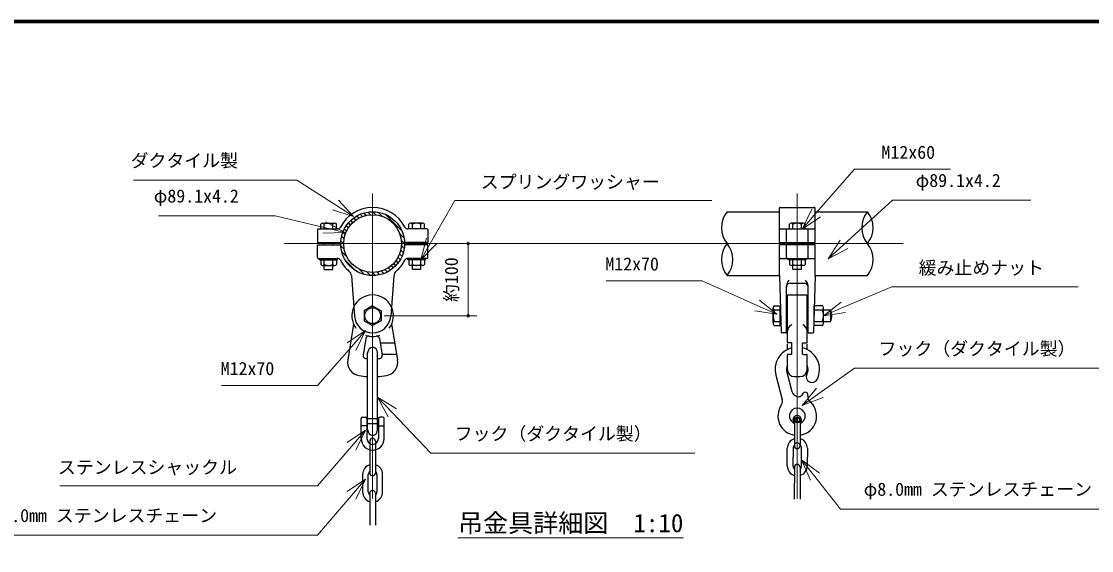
# Model space of a CAD drawing. Units: millimetres on the paper, enlarged 40 times, with parts at other scales. Extents: x 600 to 16200, y 600 to 11280.
# Drawn here: x 6196 to 12173, y 8327 to 11280 of the extents above; entities that cross this region are included whole.
import ezdxf
from ezdxf.enums import TextEntityAlignment as Align

# ---------------------------------------------------------------- set-up
doc = ezdxf.new("R2010")
doc.units = ezdxf.units.MM
doc.header["$LTSCALE"] = 40
doc.linetypes.add('USER1', pattern=[0.3, 0.2, -0.025, 0.05, -0.025])
for name, color, linetype, lineweight in [('D-BMK\u3000構造物基準線(中心線等)', 2, 'USER1', 13), ('D-STR-DIM\u3000寸法線、寸法値', 7, 'Continuous', 13), ('D-STR-HTXT\u3000旗上げ', 7, 'Continuous', 13), ('D-STR-TXT\u3000文字列', 7, 'Continuous', 13), ('D-STR\u3000構造物外形線', 1, 'Continuous', 25), ('D-TTL', 7, 'Continuous', 70)]:
    doc.layers.add(name, color=color, linetype=linetype, lineweight=lineweight)
doc.styles.add('ＭＳ ゴシック', font='')
doc.styles.get('ＭＳ ゴシック').set_extended_font_data('MS Gothic')

msp = doc.modelspace()

# ---------------------------------------------------------------- linework, layer by layer
at = {"layer": 'D-BMK\u3000構造物基準線(中心線等)'}
for p, q in [((8157.62, 10319.54), (8157.62, 8615.09)), ((10529.07, 10319.54), (10529.07, 8615.09)), ((11119.79, 10039.75), (7664.03, 10039.75))]:
    msp.add_line(p, q, dxfattribs=at)
at = {"layer": 'D-STR-DIM\u3000寸法線、寸法値'}
for p, q in [((8570.78, 10039.75), (8739.62, 10039.75)), ((8691.62, 10039.75), (8691.62, 9637.55)), ((8221.62, 9637.55), (8739.62, 9637.55))]:
    msp.add_line(p, q, dxfattribs=at)
at = {"layer": 'D-STR-DIM\u3000寸法線、寸法値', "lineweight": 0}
for centre, start, end in [((8691.62, 10039.75), 90, 270), ((8691.62, 10039.75), 270, 90), ((8691.62, 9637.55), 90, 270), ((8691.62, 9637.55), 270, 90)]:
    msp.add_arc(centre, 7.5, start, end, dxfattribs=at)
at = {"layer": 'D-STR-HTXT\u3000旗上げ'}
for p, q in [((7967.72, 10282.68), (8051.35, 10190.81)), ((8051.35, 10190.81), (7932.99, 10228.55)), ((8051.35, 10190.81), (7950.36, 10255.62)), ((10556.39, 10120.66), (10611.11, 10232.2)), ((7895.09, 10160.93), (8004.27, 10101.67)), ((10556.39, 10120.66), (10635.33, 10211.05)), ((10659.55, 10189.89), (10556.39, 10120.66)), ((8004.27, 10101.67), (7880.08, 10098.4)), ((8004.27, 10101.67), (7887.58, 10129.66)), ((8427.62, 9949.75), (8459.07, 10069.94)), ((8427.62, 9949.75), (8487.01, 10054.02)), ((10701.11, 9955.22), (10768.34, 10059.69)), ((8514.95, 10038.11), (8427.62, 9949.75)), ((10701.11, 9955.22), (10789.95, 10035.89)), ((10811.57, 10012.08), (10701.11, 9955.22)), ((10415.32, 9646.21), (10305.7, 9695.04)), ((10318.79, 9724.42), (10415.32, 9646.21)), ((10675.81, 9637.55), (10773.77, 9713.95)), ((10675.81, 9637.55), (10786.31, 9684.34)), ((10415.32, 9646.21), (10292.62, 9665.67)), ((10798.85, 9654.73), (10675.81, 9637.55)), ((8014.77, 9485.73), (8118.11, 9554.67)), ((8118.11, 9554.67), (8038.93, 9464.51)), ((8118.11, 9554.67), (8063.09, 9443.29)), ((10556.67, 9136.95), (10635.89, 9232.64)), ((10556.67, 9136.95), (10654.51, 9206.42)), ((8244.89, 9073.52), (8185.62, 9182.7)), ((8185.62, 9182.7), (8291.54, 9117.78)), ((8185.62, 9182.7), (8268.21, 9095.65)), ((10673.12, 9180.21), (10556.67, 9136.95)), ((8015.39, 8929.47), (8118.11, 8999.34)), ((8118.11, 8999.34), (8039.74, 8908.47)), ((8118.11, 8999.34), (8064.09, 8887.47)), ((10602.56, 8719.51), (10553.21, 8833.52)), ((10553.21, 8833.52), (10652.95, 8759.45)), ((10553.21, 8833.52), (10627.75, 8739.48)), ((8015.67, 8655.81), (8118.11, 8726.1)), ((8118.11, 8726.1), (8040.11, 8634.91)), ((8118.11, 8726.1), (8064.54, 8614.01))]:
    msp.add_line(p, q, dxfattribs=at)
for points in [[(10635.33, 10211.05), (10849.08, 10455.79), (11384.29, 10455.79)], [(7950.36, 10255.62), (7733.7, 10394.63), (6821.85, 10394.63)], [(8487.01, 10054.02), (8615.84, 10280.19), (10052.06, 10280.19)], [(10789.95, 10035.89), (11061.26, 10282.23), (11833.01, 10282.23)], [(7887.58, 10129.66), (7613.7, 10195.36), (6961.95, 10195.36)], [(10305.7, 9695.04), (9997.43, 9832.37), (9462.23, 9832.37)], [(10786.31, 9684.34), (11057.39, 9799.11), (12097.67, 9799.11)], [(8038.93, 9464.51), (7849.48, 9248.78), (7314.27, 9248.78)], [(10654.51, 9206.42), (10849.08, 9344.6), (12323.38, 9344.6)], [(8268.21, 9095.65), (8482.2, 8870.13), (9956.5, 8870.13)], [(8039.74, 8908.47), (7849.48, 8687.86), (6410.21, 8687.86)], [(10627.75, 8739.48), (10771.01, 8558.76), (12257.81, 8558.76)], [(8040.11, 8634.91), (7849.48, 8412.08), (6040.16, 8412.08)]]:
    msp.add_lwpolyline(points, dxfattribs=at)
at = {"layer": 'D-STR-TXT\u3000文字列'}
msp.add_line((8634.31, 8398.36), (9894.31, 8398.36), dxfattribs=at)
at = {"layer": 'D-STR\u3000構造物外形線'}
for p, q in [((10429.07, 10045.75), (10429.07, 10237.95)), ((10433.07, 10241.95), (10625.07, 10241.95)), ((10629.07, 10045.75), (10629.07, 10237.95)), ((8047.82, 10158.05), (8035.93, 10169.94)), ((8063.37, 10170.78), (8051.35, 10182.8)), ((8080.76, 10181.68), (8068.42, 10194.02)), ((8100.15, 10190.58), (8087.25, 10203.47)), ((8121.86, 10197.14), (8108.08, 10210.93)), ((8146.52, 10200.77), (8131.29, 10216)), ((8175.41, 10200.17), (8157.62, 10217.95)), ((8212.23, 10191.63), (8188.63, 10215.23)), ((8320.81, 10111.34), (8229.2, 10202.94)), ((10137.07, 10217.95), (10429.07, 10217.95)), ((10629.07, 10217.95), (10921.07, 10217.95)), ((7849.62, 10117.75), (7849.62, 10045.75)), ((7853.62, 10121.75), (7960.21, 10121.75)), ((7867.62, 10121.75), (7867.62, 10147.75)), ((7877.62, 10153.75), (7945.62, 10153.75)), ((7887.62, 10121.75), (7887.62, 10148.45)), ((7935.62, 10121.75), (7935.62, 10147.75)), ((7955.62, 10121.75), (7955.62, 10147.75)), ((8003.87, 10088.86), (7990.67, 10102.07)), ((8011.89, 10109.13), (7999.36, 10121.66)), ((8022.01, 10127.29), (8009.89, 10139.41)), ((8034.03, 10143.56), (8022.11, 10155.48)), ((8461.62, 10121.75), (8355.02, 10121.75)), ((8359.62, 10121.75), (8359.62, 10147.75)), ((8437.62, 10153.75), (8369.62, 10153.75)), ((8379.62, 10121.75), (8379.62, 10147.75)), ((8427.62, 10121.75), (8427.62, 10148.45)), ((8447.62, 10121.75), (8447.62, 10147.75)), ((8465.62, 10117.75), (8465.62, 10045.75)), ((10433.07, 10121.75), (10625.07, 10121.75)), ((10469.07, 10045.75), (10469.07, 10117.75)), ((10485.07, 10121.75), (10485.07, 10147.75)), ((10563.07, 10153.75), (10495.07, 10153.75)), ((10505.07, 10121.75), (10505.07, 10147.75)), ((10553.07, 10121.75), (10553.07, 10148.45)), ((10573.07, 10121.75), (10573.07, 10147.75)), ((10589.07, 10045.75), (10589.07, 10117.75)), ((7849.62, 10045.75), (7979.52, 10045.75)), ((7887.62, 10033.75), (7887.62, 10045.75)), ((7935.62, 10033.75), (7935.62, 10045.75)), ((7996.22, 10039.95), (7980.16, 10056.01)), ((7998.38, 10066.07), (7984.1, 10080.35)), ((8333.1, 10070.76), (8309.5, 10094.36)), ((8335.82, 10039.76), (8318.03, 10057.54)), ((8465.62, 10045.75), (8335.71, 10045.75)), ((8379.62, 10033.75), (8379.62, 10045.75)), ((8427.62, 10033.75), (8427.62, 10045.75)), ((10429.07, 10045.75), (10629.07, 10045.75)), ((10505.07, 10033.75), (10505.07, 10045.75)), ((10553.07, 10033.75), (10553.07, 10045.75)), ((7849.62, 9961.75), (7849.62, 10033.75)), ((7849.62, 10033.75), (7979.52, 10033.75)), ((7999.24, 10008.64), (7979.8, 10028.08)), ((8014.54, 9965.05), (7985.32, 9994.28)), ((8321.34, 9969.39), (8308.44, 9982.28)), ((8328.79, 9990.21), (8315.01, 10004)), ((8333.86, 10013.43), (8318.63, 10028.66)), ((8465.62, 10033.75), (8335.71, 10033.75)), ((8465.62, 9961.75), (8465.62, 10033.75)), ((10429.07, 9861.55), (10429.07, 10033.75)), ((10629.07, 10033.75), (10429.07, 10033.75)), ((10469.07, 9961.75), (10469.07, 10033.75)), ((10589.07, 9961.75), (10589.07, 10033.75)), ((10629.07, 9861.55), (10629.07, 10033.75)), ((7853.62, 9957.75), (7960.21, 9957.75)), ((7861.62, 9949.75), (7861.62, 9957.75)), ((7861.62, 9949.75), (7961.62, 9949.75)), ((7867.62, 9949.75), (7867.62, 9923.75)), ((7887.62, 9923.75), (7887.62, 9949.75)), ((7935.62, 9923.75), (7935.62, 9949.75)), ((7955.62, 9949.75), (7955.62, 9923.75)), ((7961.62, 9949.75), (7961.62, 9957.75)), ((8061.82, 9889.49), (8007.36, 9943.96)), ((8287.8, 9918.07), (8275.91, 9929.96)), ((8300.67, 9933.49), (8288.64, 9945.51)), ((8311.88, 9950.55), (8299.54, 9962.9)), ((8353.62, 9949.75), (8353.62, 9957.75)), ((8453.62, 9949.75), (8353.62, 9949.75)), ((8461.62, 9957.75), (8355.02, 9957.75)), ((8359.62, 9949.75), (8359.62, 9923.75)), ((8379.62, 9923.75), (8379.62, 9949.75)), ((8427.62, 9923.75), (8427.62, 9949.75)), ((8447.62, 9949.75), (8447.62, 9923.75)), ((8453.62, 9949.75), (8453.62, 9957.75)), ((10433.07, 9957.75), (10625.07, 9957.75)), ((10479.07, 9949.75), (10479.07, 9957.75)), ((10579.07, 9949.75), (10479.07, 9949.75)), ((10485.07, 9949.75), (10485.07, 9923.75)), ((10505.07, 9923.75), (10505.07, 9949.75)), ((10553.07, 9923.75), (10553.07, 9949.75)), ((10573.07, 9949.75), (10573.07, 9923.75)), ((10579.07, 9949.75), (10579.07, 9957.75)), ((7877.62, 9917.75), (7945.62, 9917.75)), ((7887.62, 9895.55), (7887.62, 9917.75)), ((7887.62, 9895.55), (7935.62, 9895.55)), ((7935.62, 9895.55), (7935.62, 9917.75)), ((8112.14, 9867.45), (8082.91, 9896.68)), ((8145.94, 9861.94), (8126.5, 9881.38)), ((8173.87, 9862.3), (8157.81, 9878.35)), ((8198.21, 9866.24), (8183.93, 9880.51)), ((8219.93, 9872.8), (8206.73, 9886.01)), ((8239.52, 9881.49), (8226.99, 9894.02)), ((8257.28, 9892.03), (8245.15, 9904.15)), ((8273.34, 9904.24), (8261.42, 9916.16)), ((8437.62, 9917.75), (8369.62, 9917.75)), ((8379.62, 9895.55), (8379.62, 9917.75)), ((8427.62, 9895.55), (8379.62, 9895.55)), ((8427.62, 9895.55), (8427.62, 9917.75)), ((10137.07, 9861.55), (10429.07, 9861.55)), ((10429.07, 9861.55), (10439.01, 9543.49)), ((10563.07, 9917.75), (10495.07, 9917.75)), ((10505.07, 9895.55), (10505.07, 9917.75)), ((10553.07, 9895.55), (10505.07, 9895.55)), ((10553.07, 9895.55), (10553.07, 9917.75)), ((10629.07, 9861.55), (10619.14, 9543.49)), ((10629.07, 9861.55), (10921.07, 9861.55)), ((8039.3, 9859.41), (8056.39, 9635.35)), ((8275.94, 9859.41), (8258.84, 9635.35)), ((10469.07, 9543.55), (10469.07, 9805.48)), ((10489.07, 9819.07), (10569.07, 9819.07)), ((10589.07, 9543.55), (10589.07, 9805.48)), ((10474.07, 9487.55), (10474.07, 9749.55)), ((10478.07, 9753.55), (10580.07, 9753.55)), ((10584.07, 9487.55), (10584.07, 9749.55)), ((8157.62, 9692.98), (8109.62, 9665.27)), ((8157.62, 9692.98), (8205.62, 9665.27)), ((10402.34, 9692.98), (10434.34, 9692.98)), ((10434.34, 9582.13), (10434.34, 9692.98)), ((10623.81, 9582.13), (10623.81, 9692.98)), ((10667.81, 9692.98), (10623.81, 9692.98)), ((8109.62, 9665.27), (8109.62, 9609.84)), ((8205.62, 9665.27), (8205.62, 9609.84)), ((10394.34, 9593.55), (10394.34, 9681.55)), ((10402.34, 9669.55), (10435.07, 9669.55)), ((10469.07, 9669.55), (10474.07, 9669.55)), ((10584.07, 9669.55), (10589.07, 9669.55)), ((10623.03, 9669.55), (10667.81, 9669.55)), ((10675.81, 9593.55), (10675.81, 9681.55)), ((10675.81, 9669.55), (10714.03, 9669.55)), ((10714.03, 9666.39), (10714.03, 9609.28)), ((8051.62, 9590.44), (8018.43, 9390.91)), ((8109.62, 9609.84), (8157.62, 9582.13)), ((8205.62, 9609.84), (8157.62, 9582.13)), ((8263.62, 9590.44), (8296.8, 9390.91)), ((10402.34, 9605.55), (10437.07, 9605.55)), ((10402.34, 9582.13), (10434.34, 9582.13)), ((10469.07, 9605.55), (10474.07, 9605.55)), ((10584.07, 9605.55), (10589.07, 9605.55)), ((10620.9, 9605.55), (10667.81, 9605.55)), ((10667.81, 9582.13), (10623.81, 9582.13)), ((10675.81, 9605.55), (10714.03, 9605.55)), ((8119.35, 9510.11), (8104.04, 9418.04)), ((8195.88, 9510.11), (8211.19, 9418.04)), ((10467.07, 9541.55), (10441.01, 9541.55)), ((10591.07, 9541.55), (10617.14, 9541.55)), ((8199.96, 9485.55), (8281.06, 9485.55)), ((10474.07, 9448.69), (10474.07, 9478.26)), ((10497.07, 9485.55), (10476.07, 9485.55)), ((10499.07, 9423.55), (10499.07, 9483.55)), ((10559.07, 9423.55), (10559.07, 9483.55)), ((10561.07, 9485.55), (10582.07, 9485.55)), ((10584.07, 9448.69), (10584.07, 9478.26)), ((8129.62, 9001.55), (8129.62, 9429.55)), ((8185.62, 9001.55), (8185.62, 9429.55)), ((8291.71, 9421.55), (8210.61, 9421.55)), ((10474.07, 9337.55), (10474.07, 9419.55)), ((10497.07, 9421.55), (10476.07, 9421.55)), ((10561.07, 9421.55), (10582.07, 9421.55)), ((10584.07, 9337.55), (10584.07, 9419.55)), ((10409.16, 9305.96), (10444.91, 9170.29)), ((10471.05, 9322.27), (10499.29, 9215.1)), ((10514.07, 9297.55), (10544.07, 9297.55)), ((10559.46, 9202.98), (10554.4, 9194.78)), ((10588.85, 9191.93), (10587.26, 9182.42)), ((8093.62, 8951.64), (8093.62, 9063.64)), ((8101.62, 9071.64), (8117.62, 9071.64)), ((8125.62, 9063.64), (8125.62, 8951.64)), ((8189.62, 9061.64), (8125.62, 9061.64)), ((8189.62, 9033.64), (8125.62, 9033.64)), ((8189.62, 9063.64), (8189.62, 8951.64)), ((8213.62, 9071.64), (8197.62, 9071.64)), ((8221.62, 8951.64), (8221.62, 9063.64)), ((10513.07, 9037.71), (10513.07, 8911.6)), ((10527.07, 9043.76), (10527.07, 9067.43)), ((10531.07, 9043.76), (10531.07, 9067.43)), ((10545.07, 9037.71), (10545.07, 8911.6)), ((8121.62, 9023.64), (8097.62, 9023.64)), ((8193.62, 9023.64), (8217.62, 9023.64)), ((8141.62, 8937.61), (8141.62, 8759.63)), ((8173.62, 8937.61), (8173.62, 8759.63)), ((10473.1, 8799.75), (10473.42, 8897.75)), ((10505.42, 8897.65), (10505.1, 8799.65)), ((10553.1, 8799.49), (10553.42, 8897.49)), ((10585.42, 8897.38), (10585.1, 8799.38)), ((10513.07, 8791.62), (10512.48, 8613.62)), ((10545.07, 8791.52), (10544.48, 8613.52)), ((8101.62, 8751.64), (8101.62, 8653.69)), ((8133.62, 8653.69), (8133.62, 8751.64)), ((8181.62, 8751.64), (8181.62, 8653.69)), ((8213.62, 8653.69), (8213.62, 8751.64)), ((8141.62, 8645.69), (8141.62, 8467.72)), ((8173.62, 8645.69), (8173.62, 8467.72))]:
    msp.add_line(p, q, dxfattribs=at)
for centre, radius in [((8157.62, 10039.75), 178.2), ((8157.62, 10039.75), 161.4), ((8157.62, 9637.55), 44), ((10529.07, 9055.6), 16), ((10529.07, 9055.6), 12)]:
    msp.add_circle(centre, radius, dxfattribs=at)
for centre, radius, start, end in [((8157.62, 10039.75), 202.2, 27.32556, 152.67444), ((10433.07, 10237.95), 4, 90, 180), ((10625.07, 10237.95), 4, 0, 90), ((10246.17, 10128.85), 140.86, 140.76152, 219.23848), ((11030.17, 10128.85), 140.86, 140.76152, 219.23848), ((10811.97, 10128.85), 140.86, 320.76152, 39.23848), ((7853.62, 10117.75), 4, 90, 180), ((7877.62, 10142.42), 11.33, 28.07249, 151.92751), ((7911.62, 10102.75), 51, 61.92751, 118.07249), ((7945.62, 10142.42), 11.33, 28.07249, 151.92751), ((7960.21, 10141.75), 20, 270, 332.67444), ((8355.02, 10141.75), 20, 207.32556, 270), ((8369.62, 10142.42), 11.33, 28.07249, 151.92751), ((8403.62, 10102.75), 51, 61.92751, 118.07249), ((8437.62, 10142.42), 11.33, 28.07249, 151.92751), ((8461.62, 10117.75), 4, 0, 90), ((10433.07, 10117.75), 4, 90, 180), ((10473.07, 10117.75), 4, 90, 180), ((10495.07, 10142.42), 11.33, 28.07249, 151.92751), ((10529.07, 10102.75), 51, 61.92751, 118.07249), ((10563.07, 10142.42), 11.33, 28.07249, 151.92751), ((10585.07, 10117.75), 4, 0, 90), ((10625.07, 10117.75), 4, 0, 90), ((10246.17, 9950.65), 140.86, 140.76152, 219.23848), ((10027.98, 9950.65), 140.86, 320.76152, 39.23848), ((10811.97, 9950.65), 140.86, 320.76152, 39.23848), ((7853.62, 9961.75), 4, 180, 270), ((7877.62, 9929.09), 11.33, 208.07249, 331.92751), ((7911.62, 9968.75), 51, 241.92751, 298.07249), ((7945.62, 9929.09), 11.33, 208.07249, 331.92751), ((7960.21, 9937.75), 20, 27.32556, 90), ((8157.62, 10039.75), 202.2, 207.32556, 229.21674), ((8157.62, 10039.75), 202.2, 310.78326, 332.67444), ((8355.02, 9937.75), 20, 90, 152.67444), ((8369.62, 9929.09), 11.33, 208.07249, 331.92751), ((8403.62, 9968.75), 51, 241.92751, 298.07249), ((8437.62, 9929.09), 11.33, 208.07249, 331.92751), ((8461.62, 9961.75), 4, 270, 0), ((10433.07, 9961.75), 4, 180, 270), ((10473.07, 9961.75), 4, 180, 270), ((10495.07, 9929.09), 11.33, 208.07249, 331.92751), ((10529.07, 9968.75), 51, 241.92751, 298.07249), ((10563.07, 9929.09), 11.33, 208.07249, 331.92751), ((10585.07, 9961.75), 4, 270, 0), ((10625.07, 9961.75), 4, 270, 0), ((7999.41, 9856.36), 40, 4.36277, 49.21674), ((8315.82, 9856.36), 40, 130.78326, 175.63723), ((10509.07, 9805.48), 40, 132.10691, 180), ((10489.07, 9799.07), 20, 90, 180), ((10569.07, 9799.07), 20, 0, 90), ((10549.07, 9805.48), 40, 0, 47.89309), ((8157.62, 9637.55), 116, 24.99636, 155.00364), ((10478.07, 9749.55), 4, 90, 180), ((10580.07, 9749.55), 4, 0, 90), ((8157.62, 9637.55), 116, 155.00364, 216.58803), ((8157.62, 9637.55), 116, 323.41197, 24.99636), ((10406.91, 9681.27), 12.57, 111.31097, 248.68903), ((10663.24, 9681.27), 12.57, 291.31097, 68.68903), ((8157.62, 9643.07), 101.52, 184.36277, 355.63723), ((10462.34, 9637.55), 68, 151.92751, 208.07249), ((10607.81, 9637.55), 68, 331.92751, 28.07249), ((10652.2, 9637.55), 69.62, 332.63614, 27.36386), ((10406.91, 9593.84), 12.57, 111.31097, 248.68903), ((10514.07, 9550.44), 40, 113.73962, 180), ((10544.07, 9550.44), 40, 0, 66.26038), ((10663.24, 9593.84), 12.57, 291.31097, 68.68903), ((8157.62, 9637.55), 116, 249.63436, 290.36564), ((8135.14, 9507.48), 16, 80.19472, 170.5559), ((8180.1, 9507.48), 16, 9.4441, 99.80528), ((10441.01, 9543.55), 2, 181.78921, 270), ((10467.07, 9543.55), 2, 270, 0), ((10591.07, 9543.55), 2, 180, 270), ((10617.14, 9543.55), 2, 270, 358.21079), ((10529.07, 9337.55), 124, 104.0008, 194.7593), ((10476.07, 9487.55), 2, 180, 270), ((10497.07, 9483.55), 2, 0, 90), ((10561.07, 9483.55), 2, 90, 180), ((10529.07, 9337.55), 124, 333.47366, 75.9992), ((10582.07, 9487.55), 2, 270, 0), ((8093.4, 9378.44), 76, 170.5559, 261.28854), ((8119.82, 9415.42), 16, 170.5559, 264.35177), ((8157.62, 9797.55), 400, 264.35177, 265.98601), ((8157.62, 9797.55), 400, 274.01399, 275.64823), ((8195.41, 9415.42), 16, 275.64823, 9.4441), ((8221.83, 9378.44), 76, 278.71146, 9.4441), ((10476.07, 9419.55), 2, 90, 180), ((10497.07, 9423.55), 2, 270, 0), ((10561.07, 9423.55), 2, 180, 270), ((10582.07, 9419.55), 2, 0, 90), ((10529.07, 9337.55), 60, 156.44354, 194.7593), ((10514.07, 9337.55), 40, 180, 270), ((10544.07, 9337.55), 40, 270, 0), ((10529.07, 9337.55), 60, 333.47366, 23.55646), ((8157.62, 9797.55), 500, 261.28854, 266.78976), ((8157.62, 9797.55), 500, 273.21024, 278.71146), ((10611.39, 9296.46), 32, 153.47366, 333.47366), ((10537.97, 9225.29), 40, 194.7593, 266.55451), ((10573.07, 9194.58), 16, 350.46424, 148.32132), ((10406.23, 9160.1), 40, 326.10179, 14.7593), ((10529.07, 9077.55), 108, 86.27888, 86.55451), ((10537.38, 9205.28), 20, 266.27888, 328.32132), ((10529.07, 9077.55), 108, 278.51962, 52.50668), ((10606.98, 9179.11), 20, 170.46424, 232.50668), ((10529.07, 9077.55), 108, 146.10179, 261.48038), ((10529.07, 9077.55), 44, 291.32369, 248.67631), ((8101.62, 9063.64), 8, 90, 180), ((8117.62, 9063.64), 8, 0, 90), ((8197.62, 9063.64), 8, 90, 180), ((8213.62, 9063.64), 8, 0, 90), ((10529.07, 9055.6), 24, 311.81031, 228.18969), ((8157.62, 8951.64), 64, 180, 270), ((8157.62, 8951.64), 32, 180, 270), ((8157.62, 8937.61), 16, 0, 180), ((8157.62, 8951.64), 64, 270, 0), ((8157.62, 8951.64), 32, 270, 0), ((10529.42, 8897.57), 56, 108.55972, 179.81038), ((10529.42, 8897.57), 24, 132.94396, 179.81038), ((10529.07, 8911.6), 16, 0, 180), ((10529.07, 8911.6), 16, 180, 0), ((10529.42, 8897.57), 24, 359.81038, 49.30361), ((10529.42, 8897.57), 56, 359.81038, 71.06104), ((8157.62, 8751.64), 56, 106.60155, 180), ((8157.62, 8751.64), 56, 0, 73.39845), ((10529.1, 8799.57), 56, 179.81038, 253.20884), ((10529.1, 8799.57), 24, 179.81038, 228.00007), ((10529.07, 8791.57), 16, 359.81038, 179.81038), ((10529.1, 8799.57), 56, 286.41193, 359.81038), ((10529.1, 8799.57), 24, 311.6207, 359.81038), ((8157.62, 8751.64), 24, 131.81031, 180), ((8157.62, 8759.63), 16, 180, 0), ((8157.62, 8751.64), 24, 0, 48.18969), ((8157.62, 8653.69), 56, 180, 253.39845), ((8157.62, 8653.69), 24, 180, 228.18969), ((8157.62, 8645.69), 16, 0, 180), ((8157.62, 8653.69), 24, 311.81031, 0), ((8157.62, 8653.69), 56, 286.60155, 0)]:
    msp.add_arc(centre, radius, start, end, dxfattribs=at)
for centre, major_axis in [((8157.62, 9429.55), (0, 32)), ((8157.62, 9001.55), (0, -32))]:
    msp.add_ellipse(centre, major_axis=major_axis, ratio=0.875, start_param=4.712389, end_param=7.8539816, dxfattribs=at)
at = {"layer": 'D-TTL'}
msp.add_lwpolyline([(600, 600), (600, 11280), (16200, 11280), (16200, 600)], close=True, dxfattribs=at)

# ---------------------------------------------------------------- texts
at = {"layer": 'D-STR-DIM\u3000寸法線、寸法値', "style": 'ＭＳ ゴシック'}
msp.add_text('約100', height=73.31, rotation=90, dxfattribs=at).set_placement((8597.23, 9838.65), align=Align.MIDDLE_CENTER)
at = {"layer": 'D-STR-HTXT\u3000旗上げ', "style": 'ＭＳ ゴシック'}
for s, p in [('M12x60', (10999.52, 10491.3)), ('ダクタイル製', (6806.11, 10444.86)), ('スプリングワッシャー', (8761.2, 10325.86)), ('φ89.1x4.2', (11190.37, 10333.98)), ('φ89.1x4.2', (6935.55, 10247.11)), ('M12x70', (9457.15, 9867.88)), ('緩み止めナット', (11206.81, 9846.3)), ('フック（ダクタイル製）', (10982.77, 9394.83)), ('M12x70', (7309.19, 9284.29)), ('フック（ダクタイル製）', (8615.89, 8920.36)), ('ステンレスシャックル', (6400.06, 8733.02)), ('φ8.0mm ステンレスチェーン', (10900.12, 8610.51)), ('φ8.0mm ステンレスチェーン', (6013.76, 8463.83))]:
    msp.add_text(s, height=73.31, dxfattribs=at).set_placement(p, align=Align.BOTTOM_LEFT)
at = {"layer": 'D-STR-TXT\u3000文字列', "style": 'ＭＳ ゴシック'}
msp.add_text('吊金具詳細図\u30001:10', height=102.6, dxfattribs=at).set_placement((8634.31, 8398.36), align=Align.BOTTOM_LEFT)

doc.saveas('drawing.dxf')
